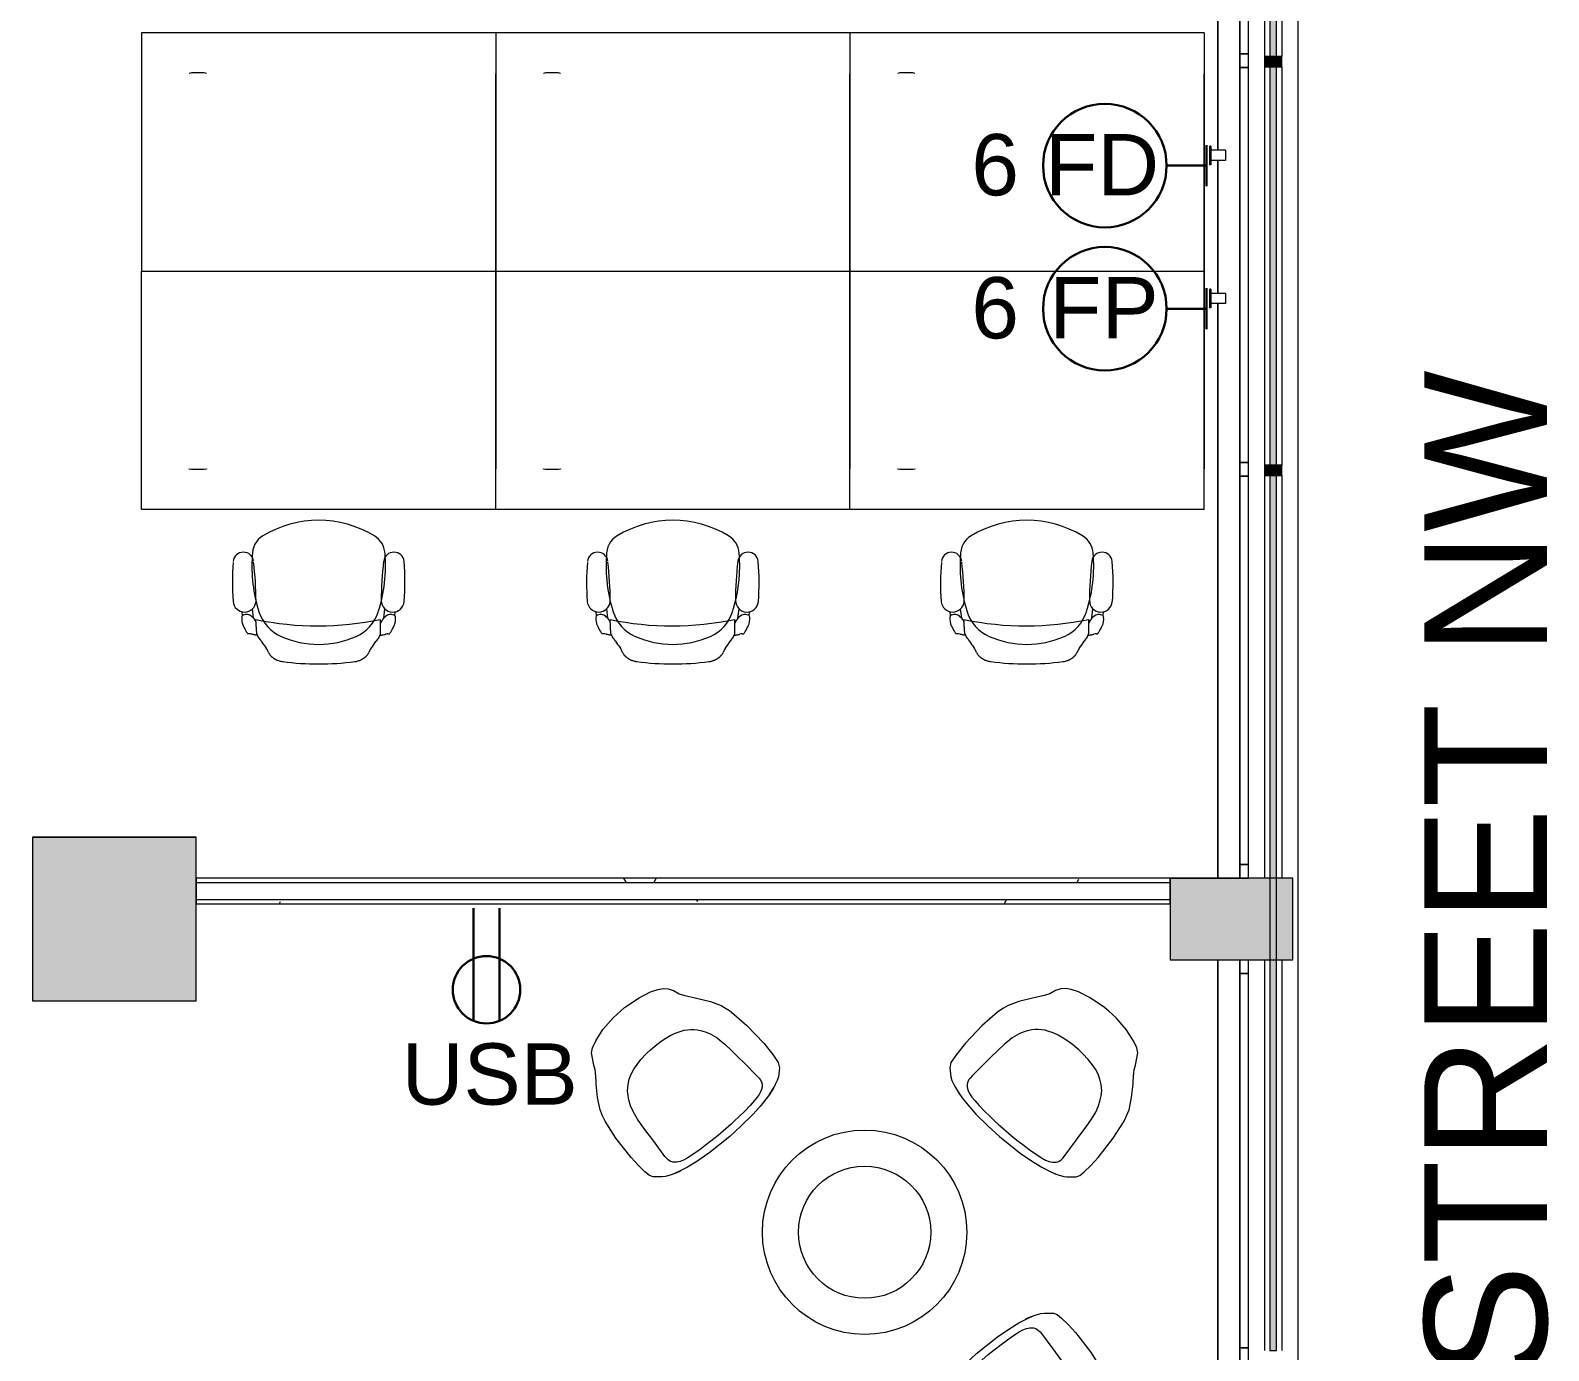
# Model space of a CAD drawing. Header units: inches. Extents: x -2349 to 1043, y -456 to 2193.
# Drawn here: x 819.6 to 1042.5, y 549.7 to 743.5 of the extents above; entities that cross this region are included whole.
import ezdxf

# ---------------------------------------------------------------- set-up
doc = ezdxf.new("R2010")
doc.units = ezdxf.units.IN
doc.header["$MEASUREMENT"] = 0
for name, color, linetype, lineweight in [('5033_00_7th-9th Floors_Updated_dwg', 8, 'Continuous', 9), ('A-ANNO-NOTE', 131, 'Continuous', 30), ('A-COLS', 52, 'Continuous', 13), ('A-GLAZ-CURT', 52, 'Continuous', 13), ('A-GLAZ-CWMG', 51, 'Continuous', 13), ('A-Glaz-Exst', 7, 'Continuous', 9), ('A-Shell', 7, 'Continuous', 9), ('A-WALL', 113, 'Continuous', 13), ('A-WALL-PATT', 111, 'Continuous', 13), ('COLUMN', 7, 'Continuous', 9), ('E-ELEC-FIXT', 91, 'Continuous', 9), ('G-ANNO-TEXT', 231, 'Continuous', 9), ('I-FURN', 30, 'Continuous', 9), ('I-WALL', 2, 'Continuous', 13)]:
    doc.layers.add(name, color=color, linetype=linetype, lineweight=lineweight)
doc.styles.add('Swis721 Lt BT', font='swissl.ttf', dxfattribs={"height": 9})
doc.styles.add('Swis721 Lt BT_1', font='swissl.ttf', dxfattribs={"height": 18})
pattern_1 = [(0, (0, 0), (30.72, 7.68), [1.267, -21.773, 1.267, -21.773, -122.88]), (0, (0, 0), (30.72, 7.68), [-46.08, 1.267, -44.813, 1.267, -21.773, -53.76]), (0, (0, 0), (30.72, 7.68), [-115.2, 1.267, -14.093, 1.267, -37.133]), (120, (11.52, 3.84), (-22.011075, 22.7643), [1.267, -21.773, 1.267, -21.773, -122.88]), (120, (11.52, 3.84), (-22.011075, 22.7643), [-46.08, 1.267, -44.813, 1.267, -21.773, -53.76]), (120, (11.52, 3.84), (-22.011075, 22.7643), [-115.2, 1.267, -14.093, 1.267, -37.133]), (240, (15.36, 19.2), (-8.708925, -30.4443), [1.267, -21.773, 1.267, -21.773, -122.88]), (240, (15.36, 19.2), (-8.708925, -30.4443), [-46.08, 1.267, -44.813, 1.267, -21.773, -53.76]), (240, (15.36, 19.2), (-8.708925, -30.4443), [-115.2, 1.267, -14.093, 1.267, -37.133])]

# ---------------------------------------------------------------- blocks, each defined once
blk = doc.blocks.new('5033_00_7th-9th Floors_Updated_dwg-8585573-7TH FLOOR POWER _ SIGNAL')
at = {"layer": 'A-Glaz-Exst'}
for p, q in [((997.2, 439.06), (997.2, 918.98)), ((997.2, 918.98), (997.2, 439.06)), ((997.2, 560.06), (998.45, 560.06)), ((998.45, 560.06), (997.2, 560.06)), ((997.2, 558.06), (998.45, 558.06)), ((998.45, 558.06), (997.2, 558.06)), ((997.2, 500.06), (998.45, 500.06)), ((998.45, 500.06), (997.2, 500.06)), ((997.2, 498.06), (998.45, 498.06)), ((998.45, 498.06), (997.2, 498.06)), ((997.2, 441.06), (998.45, 441.06)), ((998.45, 441.06), (997.2, 441.06)), ((997.2, 274.24), (997.2, 427.04)), ((997.2, 427.04), (997.2, 274.24)), ((997.2, 370.11), (998.45, 370.11)), ((998.45, 370.11), (997.2, 370.11))]:
    blk.add_line(p, q, dxfattribs=at)
at = {"layer": 'A-Glaz-Exst', "flags": 128}
blk.add_lwpolyline([(998.45, 425.06), (997.2, 425.06)], close=True, dxfattribs=at)
at = {"layer": 'A-Shell'}
for p, q in [((993.95, 545.91), (993.95, 673.73)), ((993.95, 673.73), (993.95, 545.91)), ((993.95, 524.91), (993.95, 544.41)), ((993.95, 544.41), (993.95, 524.91)), ((993.95, 439.04), (993.95, 523.41)), ((993.95, 523.41), (993.95, 439.04)), ((993.95, 279.21), (993.95, 427.04)), ((993.95, 427.04), (993.95, 279.21))]:
    blk.add_line(p, q, dxfattribs=at)
at = {"layer": 'COLUMN'}
for p, q in [((843.95, 445.06), (819.95, 445.06)), ((843.95, 445.06), (819.95, 445.06)), ((986.95, 439.06), (998.45, 439.06)), ((998.45, 439.06), (986.95, 439.06))]:
    blk.add_line(p, q, dxfattribs=at)
blk = doc.blocks.new('Columns 1 - Columns 1-7118049-7TH FLOOR POWER _ SIGNAL')
at = {"layer": 'A-COLS', "lineweight": 9}
h = blk.add_hatch(color=7, dxfattribs=at)
h.paths.add_polyline_path([(862, -405.11), (861.98, -372.97), (801.98, -351.58), (801.98, -383.71), (861.95, -405.09)], flags=0)
h.paths.add_polyline_path([(994.48, -377), (1004.95, -376.98), (1004.95, -365), (986.95, -365), (986.95, -377), (993.97, -377)], flags=0)
h.paths.add_polyline_path([(514, -281.76), (514, -249.63), (453.98, -228.24), (453.98, -260.37), (513.95, -281.74)], flags=0)
h.paths.add_polyline_path([(166, -158.41), (166, -126.28), (105.98, -104.89), (105.98, -137.02), (165.95, -158.39)], flags=0)
h.paths.add_polyline_path([(-182, -35.06), (-182, -2.93), (-242.02, 18.46), (-242.02, -13.67), (-182.05, -35.04)], flags=0)
h.paths.add_polyline_path([(-1982.09, 88.27), (-1922.03, 109.69), (-1922.03, 140.32), (-1982.09, 118.92), (-1982.06, 97), (-1976.88, 98.83), (-1974.21, 91.29), (-1982.09, 88.5), (-1982.09, 88.41)], flags=0)
h.paths.add_polyline_path([(-530, 88.28), (-530, 120.42), (-590.02, 141.81), (-590.02, 109.68), (-530.05, 88.3)], flags=0)
h.paths.add_polyline_path([(843.95, 109), (843.91, 133), (819.95, 133), (819.95, 109), (840.1, 109)], flags=0)
h.paths.add_polyline_path([(1000.37, 115), (1004.95, 115.02), (1004.95, 127), (986.95, 127), (986.95, 115), (998.45, 115)], flags=0)
h.paths.add_polyline_path([(-1634.06, 211.7), (-1574.03, 233.05), (-1574.03, 264.36), (-1634.06, 242.96), (-1634.06, 211.72)], flags=0)
h.paths.add_polyline_path([(-878.47, 211.8), (-878.47, 243.93), (-938.5, 265.32), (-938.5, 233.19), (-878.52, 211.82)], flags=0)
h.paths.add_polyline_path([(495.95, 232), (495.95, 256), (472.03, 256), (472.03, 232), (492.75, 232)], flags=0)
h.paths.add_polyline_path([(-1286.05, 334.98), (-1268.05, 341.39), (-1268.05, 345.6), (-1256.05, 349.87), (-1244.05, 345.6), (-1244.05, 341.38), (-1226.05, 335.02), (-1226.06, 367), (-1256.05, 377.69), (-1286.05, 367), (-1286.05, 334.99)], flags=0)
h.paths.add_polyline_path([(-2021.16, 351.64), (-2013.01, 374.21), (-2035.58, 382.36), (-2043.73, 359.79), (-2041.62, 359.02)], flags=0)
h.paths.add_polyline_path([(-207.74, 478), (-200.03, 478), (-200.03, 502), (-219.79, 502), (-224.03, 490.27), (-224.03, 478), (-208.32, 478)], flags=0)
h.paths.add_polyline_path([(-224.03, 501.32), (-223.78, 502), (-224.03, 502)], flags=0)
h.paths.add_polyline_path([(-549.3, 601), (-548.03, 601), (-548.03, 625), (-569.15, 625), (-572.03, 617.05), (-572.03, 601), (-556.09, 601)], flags=0)
h.paths.add_polyline_path([(496.2, 601), (496.2, 625), (472.2, 625), (472.2, 601), (492.75, 601)], flags=0)
h.paths.add_polyline_path([(831.97, 601.06), (843.95, 601.08), (843.91, 625.06), (819.95, 625.06), (819.95, 601.06), (831.95, 601.06)], flags=0)
h.paths.add_polyline_path([(999.15, 607.06), (1004.95, 607.08), (1004.95, 619.06), (986.95, 619.06), (986.95, 607.06), (998.45, 607.06)], flags=0)
h.paths.add_polyline_path([(-1887.92, 720.64), (-1879.77, 743.21), (-1902.34, 751.36), (-1910.49, 728.79), (-1899.81, 724.93)], flags=0)
h.paths.add_polyline_path([(-910.74, 724), (-896.03, 724), (-896.03, 748), (-920.67, 748), (-920.67, 724), (-911.68, 724)], flags=0)
h.paths.add_polyline_path([(-1616.03, 724), (-1592.03, 724), (-1592.03, 748), (-1616.03, 748), (-1616.03, 731.5)], flags=0)
h.paths.add_polyline_path([(-1843.5, 843.64), (-1835.35, 866.21), (-1857.93, 874.36), (-1866.08, 851.79), (-1845.61, 844.39)], flags=0)
h.paths.add_polyline_path([(492.75, 847), (496.2, 847), (496.2, 871), (472.2, 871), (472.2, 847), (479.89, 847)], flags=0)
h.paths.add_polyline_path([(-1574.05, 847), (-1574.06, 871), (-1616.19, 871), (-1616.19, 847), (-1576.33, 847)], flags=0)
h.paths.add_polyline_path([(-1268.03, 847.03), (-1243.86, 847.03), (-1243.86, 871), (-1268.03, 871), (-1268.03, 863.81)], flags=0)
h.paths.add_polyline_path([(843.95, 1093), (843.91, 1117), (819.95, 1117), (819.95, 1093), (840.1, 1093)], flags=0)
h.paths.add_polyline_path([(482.08, 1093), (495.95, 1093), (495.95, 1117), (471.83, 1117), (471.83, 1093), (481.27, 1093)], flags=0)
h.paths.add_polyline_path([(-1259.55, 1093.21), (-1244.3, 1093.21), (-1244.3, 1117.25), (-1268.29, 1117.25), (-1268.29, 1093.21), (-1268.07, 1093.21)], flags=0)
h.paths.add_polyline_path([(-1607.55, 1093.21), (-1592.35, 1093.21), (-1592.35, 1117.25), (-1616.3, 1117.25), (-1616.3, 1093.21), (-1616.07, 1093.21)], flags=0)
h.paths.add_polyline_path([(993.95, 1099), (1004.95, 1099.02), (1004.95, 1111), (986.95, 1111), (986.95, 1099), (993.94, 1099)], flags=0)
h.paths.add_polyline_path([(-1594.42, 1339.25), (-1592.3, 1339.25), (-1592.3, 1363.25), (-1616.3, 1363.25), (-1616.3, 1339.25), (-1600.55, 1339.25)], flags=0)
h.paths.add_polyline_path([(-1268.3, 1339.25), (-1244.3, 1339.25), (-1244.3, 1363.25), (-1268.3, 1363.25), (-1268.3, 1343.02)], flags=0)
h.paths.add_polyline_path([(471.95, 1462.86), (495.95, 1462.86), (495.95, 1486.86), (471.95, 1486.86)], flags=0)
h.paths.add_polyline_path([(801.95, 1567), (861.95, 1588.4), (861.95, 1619.14), (850.07, 1619.14), (850, 1619.04), (849.95, 1619.16), (849.95, 1622.86), (801.95, 1605.75), (801.95, 1567.02)], flags=0)
h.paths.add_polyline_path([(-1592.05, 1585.02), (-1592.05, 1609.02), (-1616.05, 1609.02), (-1616.05, 1585.02)], flags=0)
h.paths.add_polyline_path([(-1244.3, 1585.27), (-1244.3, 1609.27), (-1268.3, 1609.27), (-1268.3, 1585.27)], flags=0)
h.paths.add_polyline_path([(-1678.05, 1731.02), (-1654.55, 1731.02), (-1654.55, 1776.02), (-1678.05, 1776.02), (-1678.05, 1772.52), (-1658.05, 1772.52), (-1658.05, 1734.52), (-1678.05, 1734.52)], flags=0)
h.paths.add_polyline_path([(-921.05, 1827.02), (-895.05, 1827.02), (-895.05, 1853.02), (-921.05, 1853.02), (-921.05, 1827.76)], flags=0)
h.paths.add_polyline_path([(496.95, 1827.02), (496.95, 1853.02), (470.95, 1853.02), (470.95, 1827.02), (492.75, 1827.02)], flags=0)
h.paths.add_polyline_path([(148.95, 1827.02), (148.95, 1853.02), (122.95, 1853.02), (122.95, 1827.02), (145.4, 1827.02)], flags=0)
h.paths.add_polyline_path([(-559.8, 1827.02), (-547.04, 1827.02), (-547.04, 1853.02), (-573.04, 1853.02), (-573.04, 1827.02), (-560.05, 1827.02)], flags=0)
h.paths.add_polyline_path([(-214.73, 1827.04), (-199.03, 1827.04), (-199.03, 1853.03), (-225.05, 1853.03), (-225.05, 1827.04), (-214.81, 1827.04)], flags=0)
h.paths.add_polyline_path([(-1604.86, 1828.27), (-1592.3, 1828.27), (-1592.3, 1852.27), (-1600.05, 1852.27), (-1600.05, 2104.82), (-1574.05, 2104.82), (-1574.05, 2138.82), (-1608.05, 2138.82), (-1608.05, 1852.27), (-1616.3, 1852.27), (-1616.3, 1828.27), (-1605.11, 1828.27)], flags=0)
h.paths.add_polyline_path([(-1246.45, 1828.27), (-1244.3, 1828.27), (-1244.3, 1852.27), (-1268.3, 1852.27), (-1268.3, 1828.27), (-1252.55, 1828.27)], flags=0)
h.paths.add_polyline_path([(-1629.95, 1836.02), (-1620.8, 1836.02), (-1620.8, 1844.02), (-1678.05, 1844.02), (-1678.05, 1836.02)], flags=0)
h.paths.add_polyline_path([(861.95, 2100.07), (861.95, 2138.82), (801.95, 2138.82), (801.95, 2110.02), (831.95, 2110.02), (831.95, 2100.07), (853.95, 2100.07)], flags=0)
h.paths.add_polyline_path([(-878.05, 2104.79), (-878.05, 2138.82), (-938.13, 2138.82), (-938.13, 2104.79)], flags=0)
h.paths.add_polyline_path([(-1225.94, 2104.81), (-1225.94, 2138.82), (-1286.03, 2138.82), (-1286.03, 2104.81)], flags=0)
h.paths.add_polyline_path([(165.96, 2104.82), (165.96, 2138.82), (105.95, 2138.82), (105.95, 2104.82)], flags=0)
h.paths.add_polyline_path([(454.05, 2104.82), (513.95, 2104.82), (513.95, 2138.82), (454.05, 2138.82)], flags=0)
h.paths.add_polyline_path([(-590.05, 2104.82), (-530.05, 2104.82), (-530.05, 2138.82), (-590.05, 2138.82)], flags=0)
h.paths.add_polyline_path([(-181.82, 2104.82), (-181.82, 2138.82), (-242.05, 2138.82), (-242.05, 2104.82), (-189.08, 2104.82)], flags=0)
at = {"layer": 'A-COLS', "color": 8, "lineweight": 20}
for p, q in [((843.95, 625.06), (819.95, 625.06)), ((819.95, 625.06), (819.95, 601.06)), ((843.95, 601.06), (843.95, 625.06)), ((1004.95, 619.06), (986.95, 619.06)), ((986.95, 619.06), (986.95, 607.06)), ((1004.95, 607.06), (1004.95, 619.06)), ((986.95, 607.06), (1004.95, 607.06)), ((819.95, 601.06), (843.95, 601.06))]:
    blk.add_line(p, q, dxfattribs=at)
blk = doc.blocks.new('System Panel - Glazed-7824389-7TH FLOOR POWER _ SIGNAL')
at = {"layer": 'A-GLAZ-CURT', "lineweight": 9}
blk.add_hatch(color=7, dxfattribs=at).paths.add_polyline_path([(-29.25, -0.5), (29.25, -0.5), (29.25, 0.5), (-29.25, 0.5)], flags=0)
at = {"layer": 'A-GLAZ-CURT', "color": 8, "lineweight": 20}
for p, q in [((29.25, 0.5), (-29.25, 0.5)), ((-29.25, 0.5), (-29.25, -0.5)), ((29.25, -0.5), (29.25, 0.5)), ((-29.25, -0.5), (29.25, -0.5))]:
    blk.add_line(p, q, dxfattribs=at)
blk = doc.blocks.new('System Panel - Glazed-7824391-7TH FLOOR POWER _ SIGNAL')
at = {"layer": 'A-GLAZ-CURT', "lineweight": 9}
h = blk.add_hatch(color=7, dxfattribs=at)
h.paths.add_polyline_path([(-64.25, 0.23), (-64.25, -0.5), (-6.9, -0.5), (-6.9, 0.5), (-64.25, 0.5)], flags=0)
h.paths.add_polyline_path([(5.1, -0.01), (5.12, -0.5), (64.25, -0.5), (64.25, 0.5), (5.1, 0.5)], flags=0)
at = {"layer": 'A-GLAZ-CURT', "color": 8, "lineweight": 20}
for p, q in [((64.25, 0.5), (-64.25, 0.5)), ((-64.25, 0.5), (-64.25, -0.5)), ((64.25, -0.5), (64.25, 0.5)), ((-64.25, -0.5), (64.25, -0.5))]:
    blk.add_line(p, q, dxfattribs=at)
blk = doc.blocks.new('Rectangular Mullion - 1_5_ x 2_5_ rectangular SS-V27-7TH FLOOR POWER _ SIGNAL')
at = {"layer": 'A-GLAZ-CWMG', "lineweight": 9}
for p, q in [((1000.83, 678.21), (1000.83, 619.06)), ((1003.33, 678.21), (1003.33, 619.06)), ((1000.83, 607.06), (1000.83, 549.71)), ((1003.33, 607.06), (1003.33, 549.71))]:
    blk.add_line(p, q, dxfattribs=at)
blk = doc.blocks.new('Rectangular Mullion - 1_5_ x 2_5_ rectangular SS-7796962-7TH FLOOR POWER _ SIGNAL')
at = {"layer": 'A-GLAZ-CWMG', "lineweight": 9}
for p, q in [((1000.83, -245.79), (1000.83, -304.29)), ((1003.33, -245.79), (1003.33, -304.29))]:
    blk.add_line(p, q, dxfattribs=at)
blk = doc.blocks.new('Rectangular Mullion - 1_5_ x 2_5_ rectangular SS-7796925-7TH FLOOR POWER _ SIGNAL')
at = {"layer": 'A-GLAZ-CWMG', "lineweight": 9}
blk.add_hatch(color=7, dxfattribs=at).paths.add_polyline_path([(-0.75, 0.5), (-0.75, 1.25), (0.75, 1.25), (0.75, -1.25), (-0.75, -1.25), (-0.75, -0.5)], flags=0)
at = {"layer": 'A-GLAZ-CWMG', "color": 8, "lineweight": 20}
for p, q in [((-0.75, 1.25), (0.75, 1.25)), ((-0.75, -1.25), (-0.75, 1.25)), ((0.75, 1.25), (0.75, -1.25)), ((0.75, -1.25), (-0.75, -1.25))]:
    blk.add_line(p, q, dxfattribs=at)
blk = doc.blocks.new('Steelcase - Ology - Desk Electric - Rectangular - 29__ D - 52_ x 35_-7821944-7TH FLOOR POWER _ SIGNAL')
at = {"layer": 'I-FURN'}
for p, q in [((-29, -23.78), (-29, 11.22)), ((23, 11.22), (-29, 11.22)), ((23, -23.78), (23, 11.22)), ((-29, -23.78), (23, -23.78))]:
    blk.add_line(p, q, dxfattribs=at)
blk = doc.blocks.new('Steelcase - Ology - Desk Electric - Base - Rectangular - 29__ D - 34__ W - 76__ W-7821946-7TH FLOOR POWER _ SIGNAL')
at = {"layer": 'I-FURN'}
for p, q in [((-28.68, 11.22), (-28.68, -17.78)), ((13.8, -17.79), (13.8, -17.83)), ((13.8, -17.83), (14.11, -17.9)), ((16.31, -17.83), (16.31, -17.79)), ((14.11, -17.9), (16.01, -17.9)), ((16.01, -17.9), (16.31, -17.83))]:
    blk.add_line(p, q, dxfattribs=at)
blk = doc.blocks.new('Steelcase - Ology - Desk Electric - Rectangular - 29__ D - 52_ x 35_-7821971-7TH FLOOR POWER _ SIGNAL')
at = {"layer": 'I-FURN'}
for p, q in [((-29, 23.78), (-29, -11.22)), ((-29, 23.78), (23, 23.78)), ((23, 23.78), (23, -11.22)), ((23, -11.22), (-29, -11.22))]:
    blk.add_line(p, q, dxfattribs=at)
blk = doc.blocks.new('Steelcase - Ology - Desk Electric - Base - Rectangular - 29__ D - 34__ W - 76__ W-7821973-7TH FLOOR POWER _ SIGNAL')
at = {"layer": 'I-FURN'}
for p, q in [((13.8, 17.83), (14.11, 17.9)), ((14.11, 17.9), (16.01, 17.9)), ((16.01, 17.9), (16.31, 17.83)), ((16.31, 17.83), (16.31, 17.79)), ((-28.68, -11.22), (-28.68, 17.78)), ((13.8, 17.79), (13.8, 17.83))]:
    blk.add_line(p, q, dxfattribs=at)
blk = doc.blocks.new('Steelcase Coalesse - Montara650 - Table - Cafe Height - Round - Counter Height - 30__ Diameter 2-7423130-7TH FLOOR POWER _ SIGNAL')
at = {"layer": 'I-FURN'}
for radius in [15, 9.7]:
    blk.add_circle((0, 0), radius, dxfattribs=at)
blk = doc.blocks.new('Steelcase - Seating - Series 1 - Task Chair - Task Chair-7826191-7TH FLOOR POWER _ SIGNAL')
at = {"layer": 'I-FURN'}
for p, q in [((-11.19, 5.22), (-11.25, 5.79)), ((-9.88, 5.14), (-9.56, 4.85)), ((-9.56, 4.85), (-9.71, 6.23)), ((-9.09, 2.55), (-9.22, 4.65)), ((9.09, 2.55), (9.09, 4.68)), ((9.56, 4.85), (9.71, 6.22)), ((9.88, 5.14), (9.56, 4.85)), ((11.19, 5.22), (11.25, 5.79)), ((-10.17, 2.55), (-10.38, 2.55)), ((9.2, 4.34), (9.09, 4.19)), ((10.17, 2.55), (10.38, 2.55))]:
    blk.add_line(p, q, dxfattribs=at)
for centre, radius, start, end in [((0, 3.46), 15.77, 58.7484, 121.2516), ((-6.5, 14.17), 3.24, 121.2516, 182.5329), ((6.5, 14.16), 3.25, 4.2769, 58.7484), ((-11.04, 13.04), 1.5, 6.6891, 175.0013), ((11.73, 12.42), 21.53, 175.7231, 197.8999), ((-12.1, 12.55), 21.92, 342.1001, 4.8659), ((11.04, 13.04), 1.5, 4.9987, 173.3109), ((22.73, 9.96), 35.4, 175.0013, 184.2771), ((-61.01, 7.05), 51.82, 0.295, 6.6891), ((61.01, 7.18), 51.82, 173.3109, 179.7112), ((-22.73, 10.08), 35.4, 355.485, 4.9987), ((-10.88, 7.44), 1.69, 184.2771, 355.7229), ((10.88, 7.43), 1.68, 179.7112, 355.485), ((-2.85, 9.17), 7.99, 212.7486, 217.2514), ((-0.12, 48.46), 44.74, 258.2624, 281.8839), ((-3.05, 7.65), 6, 197.8999, 245.746), ((3.05, 7.65), 6, 294.254, 342.1001), ((2.85, 9.17), 7.99, 322.7486, 327.2514), ((0, 14.41), 13.41, 245.746, 294.254)]:
    blk.add_arc(centre, radius, start, end, dxfattribs=at)
for centre, major_axis, ratio, start_param, end_param in [((-9.53, 4.74), (-0.03, 2.1), 0.841362, 1.437975, 2.055322), ((-10.94, 4.92), (0.004, 0.422), 0.857374, 0.293852, 1.396344), ((-11.02, 3.62), (0.99, 1.63), 0.718676, 6.150324, 6.997733), ((11.02, 3.62), (-0.99, 1.63), 0.718676, 5.568638, 6.416046), ((10.94, 4.92), (-0.004, 0.422), 0.857374, 4.886841, 5.989333), ((9.53, 4.74), (0.03, 2.1), 0.841362, 4.227863, 4.84521), ((-8.59, 6.34), (-1.72, 5.94), 0.52706, 1.867354, 2.032914), ((-9.88, 3.86), (-0.31, 1.61), 0.651034, 2.090555, 2.375013), ((2.41, -4.34), (-12.7, 6.86), 0.060387, 6.047601, 6.170681), ((14.26, -36.92), (-23.61, 40.36), 0.024762, 0.196185, 0.257818), ((-14.1, -37.05), (23.45, 40.49), 0.023763, 6.024156, 6.086879), ((-2.41, -4.34), (12.7, 6.86), 0.060387, 0.112505, 0.235585), ((9.88, 3.86), (0.31, 1.61), 0.651034, 3.908172, 4.192631), ((8.59, 6.34), (1.72, 5.94), 0.52706, 4.250271, 4.415832), ((-4.52, -16.42), (-4.45, 18.42), 0.085659, 6.08302, 6.197318), ((-4.27, -16.52), (-4.71, 18.52), 0.083254, 6.023824, 6.082104), ((86.51, 0.26), (-95.89, 4.54), 0.22439, 0.152414, 0.195437), ((-7.15, -5.5), (-0.87, 6.2), 0.154562, 5.723362, 6.025046), ((7.16, -5.51), (0.87, 6.2), 0.154825, 0.257987, 0.559064), ((-86.51, 0.11), (95.89, 4.68), 0.223967, 6.087389, 6.130455), ((4.31, -16.54), (4.67, 18.53), 0.08384, 0.18012, 0.258824), ((4.62, -16.47), (4.35, 18.45), 0.086501, 0.088023, 0.178733), ((0.01, 31.09), (-37.17, 0.02), 0.886583, 1.428196, 1.714006)]:
    blk.add_ellipse(centre, major_axis=major_axis, ratio=ratio, start_param=start_param, end_param=end_param, dxfattribs=at)
for points, knots in [([(-9, 2.35), (-9.06, 2.35), (-9.17, 2.37), (-9.39, 2.4), (-9.6, 2.44), (-9.74, 2.47), (-9.81, 2.49), (-9.84, 2.5), (-9.85, 2.5)], [0, 0, 0, 0, 0.142857, 0.285714, 0.571429, 0.785714, 0.892857, 1, 1, 1, 1]), ([(9, 2.35), (9.06, 2.35), (9.17, 2.37), (9.39, 2.4), (9.6, 2.44), (9.74, 2.47), (9.81, 2.49), (9.84, 2.5), (9.85, 2.5)], [0, 0, 0, 0, 0.142857, 0.285714, 0.571429, 0.785714, 0.892857, 1, 1, 1, 1]), ([(-7.38, -0.17), (-7.35, -0.26), (-7.27, -0.4), (-7.14, -0.56), (-7.05, -0.66), (-6.98, -0.73), (-6.91, -0.8), (-6.83, -0.86), (-6.74, -0.93), (-6.65, -1), (-6.56, -1.06), (-6.46, -1.12), (-6.36, -1.18), (-6.25, -1.24), (-6.14, -1.29), (-5.99, -1.35), (-5.72, -1.45), (-5.46, -1.5), (-5.29, -1.53)], [-1, -1, -1, -1, -0.833333, -0.75, -0.708333, -0.666667, -0.625, -0.583333, -0.541667, -0.5, -0.458333, -0.416667, -0.375, -0.333333, -0.291667, -0.25, -0.166667, 0, 0, 0, 0]), ([(5.29, -1.53), (5.46, -1.51), (5.72, -1.45), (5.99, -1.36), (6.14, -1.29), (6.25, -1.24), (6.36, -1.19), (6.46, -1.13), (6.56, -1.07), (6.65, -1), (6.74, -0.94), (6.83, -0.87), (6.91, -0.8), (6.98, -0.73), (7.05, -0.66), (7.14, -0.57), (7.27, -0.4), (7.35, -0.26), (7.38, -0.18)], [-1, -1, -1, -1, -0.833333, -0.75, -0.708333, -0.666667, -0.625, -0.583333, -0.541667, -0.5, -0.458333, -0.416667, -0.375, -0.333333, -0.291667, -0.25, -0.166667, 0, 0, 0, 0])]:
    blk.add_open_spline(points, degree=3, knots=knots, dxfattribs=at)
blk = doc.blocks.new('HermanMiller_Collection_SaibaSideChair - Conference Chair-8045571-7TH FLOOR POWER _ SIGNAL')
at = {"layer": 'I-FURN'}
for p, q in [((-6.72, 10.92), (-5.26, 11.72)), ((-5.26, 11.72), (-4.53, 11.95)), ((-5.26, 11.72), (-4.53, 11.95)), ((-5.26, 11.72), (-4.53, 11.95)), ((-4.53, 11.95), (-3.9, 12.15)), ((-4.53, 11.95), (-3.9, 12.15)), ((-4.53, 11.95), (-3.9, 12.15)), ((-3.9, 12.15), (-3.52, 12.26)), ((-3.9, 12.15), (-3.52, 12.26)), ((-3.9, 12.15), (-3.52, 12.26)), ((-3.52, 12.26), (-0.58, 12.69)), ((-3.52, 12.26), (-0.58, 12.69)), ((-3.52, 12.26), (-0.58, 12.69)), ((-0.58, 12.69), (3.02, 12.86)), ((3.02, 12.86), (5.15, 12.78)), ((5.15, 12.78), (6.54, 12.62)), ((6.54, 12.62), (7.24, 12.25)), ((7.24, 12.25), (8.17, 11.26)), ((8.17, 11.26), (8.47, 10.77)), ((-9.84, 8.66), (-8.78, 9.45)), ((-8.78, 9.45), (-8.44, 9.7)), ((-8.44, 9.7), (-6.72, 10.92)), ((3.47, 8.78), (5.92, 8.96)), ((5.92, 8.96), (6.45, 9)), ((6.45, 9), (6.73, 8.98)), ((6.73, 8.98), (7.09, 8.9)), ((8.47, 10.77), (8.73, 10.17)), ((8.73, 10.17), (8.9, 9.74)), ((8.9, 9.74), (9.25, 8.58)), ((-13.1, 6.23), (-12.69, 6.93)), ((-12.69, 6.93), (-12.18, 7.44)), ((-12.18, 7.44), (-11.47, 7.87)), ((-11.47, 7.87), (-10.56, 8.18)), ((-10.56, 8.18), (-9.84, 8.66)), ((-5.2, 6.4), (-4.81, 6.76)), ((-4.81, 6.76), (-4.3, 7.17)), ((-4.3, 7.17), (-3.73, 7.51)), ((-3.73, 7.51), (-3.19, 7.79)), ((-3.19, 7.79), (-2.82, 7.92)), ((-2.82, 7.92), (-2.05, 8.17)), ((-2.05, 8.17), (-1.23, 8.33)), ((-1.23, 8.33), (-0.63, 8.42)), ((-0.63, 8.42), (0.72, 8.58)), ((0.72, 8.58), (2.05, 8.68)), ((2.05, 8.68), (3.47, 8.78)), ((7.09, 8.9), (7.43, 8.73)), ((7.43, 8.73), (7.76, 8.46)), ((7.76, 8.46), (7.96, 8.15)), ((7.96, 8.15), (8.14, 7.83)), ((8.14, 7.83), (8.3, 7.41)), ((8.3, 7.41), (8.4, 6.96)), ((8.4, 6.96), (8.51, 6.33)), ((9.25, 8.58), (9.46, 7.72)), ((9.36, 8.15), (9.46, 7.72)), ((9.36, 8.15), (9.46, 7.72)), ((9.46, 7.72), (9.66, 6.6)), ((9.46, 7.72), (9.66, 6.6)), ((9.46, 7.72), (9.66, 6.6)), ((-13.99, 3.35), (-13.52, 5.18)), ((-13.52, 5.18), (-13.1, 6.23)), ((-6.53, 4.11), (-6.24, 4.84)), ((-6.24, 4.84), (-6.06, 5.24)), ((-6.06, 5.24), (-5.8, 5.65)), ((-5.8, 5.65), (-5.51, 6.04)), ((-5.51, 6.04), (-5.2, 6.4)), ((8.51, 6.33), (8.62, 5.37)), ((8.62, 5.37), (8.73, 4.23)), ((9.66, 6.6), (9.69, 6.39)), ((9.66, 6.6), (9.92, 4.88)), ((9.66, 6.6), (9.92, 4.88)), ((9.92, 4.88), (10.04, 2.44)), ((-14.29, 0.8), (-13.99, 3.35)), ((-14.29, 0.8), (-13.99, 3.35)), ((-7.02, 1.63), (-6.91, 2.45)), ((-6.91, 2.45), (-6.76, 3.28)), ((-6.76, 3.28), (-6.53, 4.11)), ((8.73, 4.23), (8.8, 3.11)), ((8.8, 3.11), (8.85, 2.1)), ((10.04, 2.44), (10.16, 0.13)), ((-14.28, 0), (-14.29, 0.8)), ((-14.28, 0), (-14.29, 0.8)), ((-14.25, -1.45), (-14.28, 0)), ((-14.25, -1.45), (-14.28, 0)), ((-7.08, -0.01), (-7.07, 0.82)), ((-7.07, 0.82), (-7.02, 1.63)), ((8.85, 2.1), (8.87, 1.46)), ((8.87, 1.46), (8.89, -1.06)), ((10.16, 0.13), (10, -3.79)), ((-13.93, -3.7), (-14.25, -1.45)), ((-7.08, -0.39), (-7.08, -0.01)), ((-7.05, -1.24), (-7.08, -0.39)), ((-6.93, -2.38), (-7.05, -1.24)), ((8.85, -2.16), (8.78, -3.48)), ((8.89, -1.06), (8.85, -2.16)), ((-13.37, -5.6), (-13.93, -3.7)), ((-6.77, -3.27), (-6.93, -2.38)), ((-6.54, -4.1), (-6.77, -3.27)), ((-6.24, -4.89), (-6.54, -4.1)), ((8.72, -4.4), (8.61, -5.51)), ((8.78, -3.48), (8.72, -4.4)), ((10, -3.79), (9.76, -5.96)), ((-12.87, -6.64), (-13.37, -5.6)), ((-12.44, -7.24), (-12.87, -6.64)), ((-5.85, -5.56), (-6.24, -4.89)), ((-5.39, -6.19), (-5.85, -5.56)), ((-4.76, -6.85), (-5.39, -6.19)), ((8.45, -6.68), (8.35, -7.27)), ((8.61, -5.51), (8.45, -6.68)), ((9.76, -5.96), (9.49, -7.51)), ((9.76, -5.96), (9.49, -7.51)), ((9.76, -5.96), (9.49, -7.51)), ((-10.82, -8.16), (-12.44, -7.24)), ((-10.18, -8.45), (-10.82, -8.16)), ((-9.85, -8.67), (-10.18, -8.45)), ((-8.78, -9.46), (-9.85, -8.67)), ((-4.14, -7.29), (-4.76, -6.85)), ((-3.59, -7.59), (-4.14, -7.29)), ((-2.79, -7.94), (-3.59, -7.59)), ((-1.82, -8.24), (-2.79, -7.94)), ((-0.61, -8.46), (-1.82, -8.24)), ((0.72, -8.59), (-0.61, -8.46)), ((2.04, -8.68), (0.72, -8.59)), ((3.38, -8.79), (2.04, -8.68)), ((6.15, -8.99), (3.38, -8.79)), ((7.22, -8.86), (6.83, -8.96)), ((7.53, -8.65), (7.22, -8.86)), ((7.92, -8.25), (7.53, -8.65)), ((8.16, -7.81), (7.92, -8.25)), ((8.35, -7.27), (8.16, -7.81)), ((9.24, -8.56), (8.9, -9.75)), ((9.49, -7.51), (9.22, -8.68)), ((9.49, -7.51), (9.22, -8.68)), ((9.49, -7.51), (9.24, -8.56)), ((-8.47, -9.72), (-8.78, -9.46)), ((-6.85, -10.84), (-8.47, -9.72)), ((-5.27, -11.72), (-6.85, -10.84)), ((6.48, -9.01), (6.15, -8.99)), ((6.83, -8.96), (6.48, -9.01)), ((8.42, -10.85), (8.17, -11.26)), ((8.79, -10.06), (8.42, -10.85)), ((8.9, -9.75), (8.79, -10.06)), ((-4.36, -12.02), (-5.27, -11.72)), ((-4.36, -12.02), (-5.27, -11.72)), ((-4.36, -12.02), (-5.27, -11.72)), ((-3.51, -12.26), (-4.36, -12.02)), ((-3.51, -12.26), (-4.36, -12.02)), ((-3.51, -12.26), (-4.36, -12.02)), ((-0.58, -12.69), (-3.51, -12.26)), ((-0.58, -12.69), (-3.51, -12.26)), ((-0.58, -12.69), (-3.51, -12.26)), ((3.01, -12.86), (-0.58, -12.69)), ((4.61, -12.82), (3.01, -12.86)), ((5.95, -12.71), (4.61, -12.82)), ((6.75, -12.54), (5.95, -12.71)), ((7.25, -12.26), (6.75, -12.54)), ((8.17, -11.26), (7.25, -12.26))]:
    blk.add_line(p, q, dxfattribs=at)
for centre, radius, start, end in [((-0.69, 6.21), 10.22, 13.3669, 20.2092), ((1.18, -6.82), 8.25, 339.2587, 347.8187)]:
    blk.add_arc(centre, radius, start, end, dxfattribs=at)
blk = doc.blocks.new('HermanMiller_Collection_SaibaSideChair - Conference Chair-8045615-7TH FLOOR POWER _ SIGNAL')
at = {"layer": 'I-FURN'}
for p, q in [((-5.27, 11.72), (-6.85, 10.84)), ((-4.36, 12.02), (-5.27, 11.72)), ((-4.36, 12.02), (-5.27, 11.72)), ((-4.36, 12.02), (-5.27, 11.72)), ((-3.51, 12.26), (-4.36, 12.02)), ((-3.51, 12.26), (-4.36, 12.02)), ((-3.51, 12.26), (-4.36, 12.02)), ((-0.58, 12.69), (-3.51, 12.26)), ((-0.58, 12.69), (-3.51, 12.26)), ((-0.58, 12.69), (-3.51, 12.26)), ((3.01, 12.86), (-0.58, 12.69)), ((4.61, 12.82), (3.01, 12.86)), ((5.95, 12.71), (4.61, 12.82)), ((6.75, 12.54), (5.95, 12.71)), ((7.25, 12.26), (6.75, 12.54)), ((8.17, 11.26), (7.25, 12.26)), ((8.42, 10.85), (8.17, 11.26)), ((-8.78, 9.46), (-9.85, 8.67)), ((-8.47, 9.72), (-8.78, 9.46)), ((-6.85, 10.84), (-8.47, 9.72)), ((6.15, 8.99), (3.38, 8.79)), ((6.48, 9.01), (6.15, 8.99)), ((6.83, 8.96), (6.48, 9.01)), ((7.22, 8.86), (6.83, 8.96)), ((8.79, 10.06), (8.42, 10.85)), ((8.9, 9.75), (8.79, 10.06)), ((9.24, 8.56), (8.9, 9.75)), ((-12.44, 7.24), (-12.87, 6.64)), ((-10.82, 8.16), (-12.44, 7.24)), ((-10.18, 8.45), (-10.82, 8.16)), ((-9.85, 8.67), (-10.18, 8.45)), ((-4.76, 6.85), (-5.39, 6.19)), ((-4.14, 7.29), (-4.76, 6.85)), ((-3.59, 7.59), (-4.14, 7.29)), ((-2.79, 7.94), (-3.59, 7.59)), ((-1.82, 8.24), (-2.79, 7.94)), ((-0.61, 8.46), (-1.82, 8.24)), ((0.72, 8.59), (-0.61, 8.46)), ((2.04, 8.68), (0.72, 8.59)), ((3.38, 8.79), (2.04, 8.68)), ((7.53, 8.65), (7.22, 8.86)), ((7.92, 8.25), (7.53, 8.65)), ((8.16, 7.81), (7.92, 8.25)), ((8.35, 7.27), (8.16, 7.81)), ((8.45, 6.68), (8.35, 7.27)), ((9.49, 7.51), (9.22, 8.68)), ((9.49, 7.51), (9.22, 8.68)), ((9.49, 7.51), (9.24, 8.56)), ((9.76, 5.96), (9.49, 7.51)), ((9.76, 5.96), (9.49, 7.51)), ((9.76, 5.96), (9.49, 7.51)), ((-13.37, 5.6), (-13.93, 3.7)), ((-12.87, 6.64), (-13.37, 5.6)), ((-6.24, 4.89), (-6.54, 4.1)), ((-5.85, 5.56), (-6.24, 4.89)), ((-5.39, 6.19), (-5.85, 5.56)), ((8.61, 5.51), (8.45, 6.68)), ((8.72, 4.4), (8.61, 5.51)), ((10, 3.79), (9.76, 5.96)), ((-13.93, 3.7), (-14.25, 1.45)), ((-6.93, 2.38), (-7.05, 1.24)), ((-6.77, 3.27), (-6.93, 2.38)), ((-6.54, 4.1), (-6.77, 3.27)), ((8.78, 3.48), (8.72, 4.4)), ((8.85, 2.16), (8.78, 3.48)), ((10.16, -0.13), (10, 3.79)), ((-14.25, 1.45), (-14.28, 0)), ((-14.25, 1.45), (-14.28, 0)), ((-7.05, 1.24), (-7.08, 0.39)), ((-7.08, 0.39), (-7.08, 0.01)), ((-7.08, 0.01), (-7.07, -0.82)), ((8.89, 1.06), (8.85, 2.16)), ((8.87, -1.46), (8.89, 1.06)), ((-14.28, 0), (-14.29, -0.8)), ((-14.28, 0), (-14.29, -0.8)), ((-14.29, -0.8), (-13.99, -3.35)), ((-14.29, -0.8), (-13.99, -3.35)), ((-7.07, -0.82), (-7.02, -1.63)), ((-7.02, -1.63), (-6.91, -2.45)), ((8.8, -3.11), (8.85, -2.1)), ((8.85, -2.1), (8.87, -1.46)), ((10.04, -2.44), (10.16, -0.13)), ((-13.99, -3.35), (-13.52, -5.18)), ((-6.91, -2.45), (-6.76, -3.28)), ((-6.76, -3.28), (-6.53, -4.11)), ((-6.53, -4.11), (-6.24, -4.84)), ((8.62, -5.37), (8.73, -4.23)), ((8.73, -4.23), (8.8, -3.11)), ((9.92, -4.88), (10.04, -2.44)), ((-13.52, -5.18), (-13.1, -6.23)), ((-13.1, -6.23), (-12.69, -6.93)), ((-6.24, -4.84), (-6.06, -5.24)), ((-6.06, -5.24), (-5.8, -5.65)), ((-5.8, -5.65), (-5.51, -6.04)), ((-5.51, -6.04), (-5.2, -6.4)), ((-5.2, -6.4), (-4.81, -6.76)), ((8.4, -6.96), (8.51, -6.33)), ((8.51, -6.33), (8.62, -5.37)), ((9.46, -7.72), (9.66, -6.6)), ((9.46, -7.72), (9.66, -6.6)), ((9.46, -7.72), (9.66, -6.6)), ((9.66, -6.6), (9.92, -4.88)), ((9.66, -6.6), (9.92, -4.88)), ((9.66, -6.6), (9.69, -6.39)), ((-12.69, -6.93), (-12.18, -7.44)), ((-12.18, -7.44), (-11.47, -7.87)), ((-11.47, -7.87), (-10.56, -8.18)), ((-10.56, -8.18), (-9.84, -8.66)), ((-9.84, -8.66), (-8.78, -9.45)), ((-4.81, -6.76), (-4.3, -7.17)), ((-4.3, -7.17), (-3.73, -7.51)), ((-3.73, -7.51), (-3.19, -7.79)), ((-3.19, -7.79), (-2.82, -7.92)), ((-2.82, -7.92), (-2.05, -8.17)), ((-2.05, -8.17), (-1.23, -8.33)), ((-1.23, -8.33), (-0.63, -8.42)), ((-0.63, -8.42), (0.72, -8.58)), ((0.72, -8.58), (2.05, -8.68)), ((2.05, -8.68), (3.47, -8.78)), ((3.47, -8.78), (5.92, -8.96)), ((6.73, -8.98), (7.09, -8.9)), ((7.09, -8.9), (7.43, -8.73)), ((7.43, -8.73), (7.76, -8.46)), ((7.76, -8.46), (7.96, -8.15)), ((7.96, -8.15), (8.14, -7.83)), ((8.14, -7.83), (8.3, -7.41)), ((8.3, -7.41), (8.4, -6.96)), ((8.9, -9.74), (9.25, -8.58)), ((9.25, -8.58), (9.46, -7.72)), ((9.36, -8.15), (9.46, -7.72)), ((9.36, -8.15), (9.46, -7.72)), ((-8.78, -9.45), (-8.44, -9.7)), ((-8.44, -9.7), (-6.72, -10.92)), ((-6.72, -10.92), (-5.26, -11.72)), ((5.92, -8.96), (6.45, -9)), ((6.45, -9), (6.73, -8.98)), ((8.17, -11.26), (8.47, -10.77)), ((8.47, -10.77), (8.73, -10.17)), ((8.73, -10.17), (8.9, -9.74)), ((-5.26, -11.72), (-4.53, -11.95)), ((-5.26, -11.72), (-4.53, -11.95)), ((-5.26, -11.72), (-4.53, -11.95)), ((-4.53, -11.95), (-3.9, -12.15)), ((-4.53, -11.95), (-3.9, -12.15)), ((-4.53, -11.95), (-3.9, -12.15)), ((-3.9, -12.15), (-3.52, -12.26)), ((-3.9, -12.15), (-3.52, -12.26)), ((-3.9, -12.15), (-3.52, -12.26)), ((-3.52, -12.26), (-0.58, -12.69)), ((-3.52, -12.26), (-0.58, -12.69)), ((-3.52, -12.26), (-0.58, -12.69)), ((-0.58, -12.69), (3.02, -12.86)), ((3.02, -12.86), (5.15, -12.78)), ((5.15, -12.78), (6.54, -12.62)), ((6.54, -12.62), (7.24, -12.25)), ((7.24, -12.25), (8.17, -11.26))]:
    blk.add_line(p, q, dxfattribs=at)
for centre, radius, start, end in [((1.18, 6.82), 8.25, 12.1813, 20.7413), ((-0.69, -6.21), 10.22, 339.7908, 346.6331)]:
    blk.add_arc(centre, radius, start, end, dxfattribs=at)
blk = doc.blocks.new('PS - Power Device _Wall Base_ - Basefeed Data-V73-7TH FLOOR POWER _ SIGNAL')
at = {"layer": 'E-ELEC-FIXT'}
for p, q in [((992.77, 1022.62), (992.77, 1025.37)), ((992.95, 1025.37), (992.77, 1025.37)), ((992.95, 1025.37), (992.95, 1022.62)), ((995.08, 1024.75), (992.95, 1024.75)), ((995.08, 1023.25), (992.95, 1023.25)), ((995.08, 1024.75), (995.08, 1023.25)), ((992.95, 1022.62), (992.77, 1022.62))]:
    blk.add_line(p, q, dxfattribs=at)
blk = doc.blocks.new('PS - Power Device _Wall Base_ - Basefeed Power-V74-7TH FLOOR POWER _ SIGNAL')
at = {"layer": 'E-ELEC-FIXT'}
for p, q in [((992.77, 702.81), (992.77, 705.56)), ((992.95, 705.56), (992.77, 705.56)), ((992.95, 705.56), (992.95, 702.81)), ((995.08, 704.93), (992.95, 704.93)), ((995.08, 704.93), (995.08, 703.43)), ((992.95, 702.81), (992.77, 702.81)), ((995.08, 703.43), (992.95, 703.43))]:
    blk.add_line(p, q, dxfattribs=at)

msp = doc.modelspace()

# ---------------------------------------------------------------- hatches: boundary and pattern name
at = {"layer": 'A-WALL-PATT', "lineweight": 9}
h = msp.add_hatch(dxfattribs=at)
h.set_pattern_fill('FP_1', color=256, style=0, pattern_type=2)
h.set_pattern_definition(pattern_1)
h.paths.add_polyline_path([(843.95, 618.43), (986.95, 618.43), (986.95, 619.06), (843.95, 619.06)], flags=0)
h = msp.add_hatch(dxfattribs=at)
h.set_pattern_fill('FP_1', color=256, style=0, pattern_type=2)
h.set_pattern_definition(pattern_1)
h.paths.add_polyline_path([(843.95, 615.31), (986.95, 615.31), (986.95, 615.93), (843.95, 615.93)], flags=0)

# ---------------------------------------------------------------- linework, layer by layer
at = {"layer": 'A-ANNO-NOTE'}
for p, q in [((992.3, 720.68), (992.3, 726.68)), ((992.3, 723.68), (986.44, 723.68)), ((992.3, 699.68), (992.3, 705.68)), ((992.3, 702.68), (986.44, 702.68)), ((884.67, 614.65), (884.67, 598.13)), ((888.5, 614.65), (888.5, 598.13)), ((888.5, 614.65), (888.5, 598.13))]:
    msp.add_line(p, q, dxfattribs=at)
for centre, radius in [((977.37, 723.68), 9.07), ((977.37, 702.68), 9.07), ((886.59, 602.69), 4.95)]:
    msp.add_circle(centre, radius, dxfattribs=at)
at = {"layer": 'A-WALL'}
for p, q in [((843.95, 618.43), (986.95, 618.43)), ((843.95, 615.93), (986.95, 615.93))]:
    msp.add_line(p, q, dxfattribs=at)
at = {"layer": 'I-WALL', "lineweight": 9}
for p, q in [((1005.7, 1677.05), (1005.7, -450.91)), ((998.45, 619.06), (998.45, 1099)), ((998.45, 452.29), (998.45, 607.06))]:
    msp.add_line(p, q, dxfattribs=at)
at = {"layer": 'I-WALL'}
for p, q in [((986.95, 619.06), (843.95, 619.06)), ((843.95, 619.06), (843.95, 615.31)), ((986.95, 615.31), (986.95, 619.06)), ((843.95, 615.31), (986.95, 615.31))]:
    msp.add_line(p, q, dxfattribs=at)

# ---------------------------------------------------------------- block references
at = {"layer": '5033_00_7th-9th Floors_Updated_dwg', "color": 7}
msp.add_blockref('5033_00_7th-9th Floors_Updated_dwg-8585573-7TH FLOOR POWER _ SIGNAL', (0, 180.02), dxfattribs=at)
at = {"layer": 'A-COLS', "lineweight": 9}
msp.add_blockref('Columns 1 - Columns 1-7118049-7TH FLOOR POWER _ SIGNAL', (0, 0), dxfattribs=at)
at = {"layer": 'A-GLAZ-CURT', "lineweight": 9, "rotation": 89.99999999999991}
for name, p in [('System Panel - Glazed-7824389-7TH FLOOR POWER _ SIGNAL', (1002.08, 768.96)), ('System Panel - Glazed-7824389-7TH FLOOR POWER _ SIGNAL', (1002.08, 708.96)), ('System Panel - Glazed-7824391-7TH FLOOR POWER _ SIGNAL', (1002.08, 613.96))]:
    msp.add_blockref(name, p, dxfattribs=at)
at = {"layer": 'A-GLAZ-CWMG', "lineweight": 9}
for name, p in [('Rectangular Mullion - 1_5_ x 2_5_ rectangular SS-7796962-7TH FLOOR POWER _ SIGNAL', (0, 1044)), ('Rectangular Mullion - 1_5_ x 2_5_ rectangular SS-7796962-7TH FLOOR POWER _ SIGNAL', (0, 984)), ('Rectangular Mullion - 1_5_ x 2_5_ rectangular SS-V27-7TH FLOOR POWER _ SIGNAL', (0, 0))]:
    msp.add_blockref(name, p, dxfattribs=at)
at = {"layer": 'A-GLAZ-CWMG', "lineweight": 9, "extrusion": (0, 0, -1), "rotation": 90.0000000000001}
for p in [(-1002.08, 738.96), (-1002.08, 678.96)]:
    msp.add_blockref('Rectangular Mullion - 1_5_ x 2_5_ rectangular SS-7796925-7TH FLOOR POWER _ SIGNAL', p, dxfattribs=at)
at = {"layer": 'E-ELEC-FIXT'}
for name, p in [('PS - Power Device _Wall Base_ - Basefeed Data-V73-7TH FLOOR POWER _ SIGNAL', (0, -298.82)), ('PS - Power Device _Wall Base_ - Basefeed Power-V74-7TH FLOOR POWER _ SIGNAL', (0, 0))]:
    msp.add_blockref(name, p, dxfattribs=at)
at = {"layer": 'I-FURN'}
for name, p, rotation in [('Steelcase - Ology - Desk Electric - Rectangular - 29__ D - 52_ x 35_-7821944-7TH FLOOR POWER _ SIGNAL', (858.95, 719.4), 180), ('Steelcase - Ology - Desk Electric - Rectangular - 29__ D - 52_ x 35_-7821944-7TH FLOOR POWER _ SIGNAL', (910.95, 719.4), 180), ('Steelcase - Ology - Desk Electric - Rectangular - 29__ D - 52_ x 35_-7821944-7TH FLOOR POWER _ SIGNAL', (962.95, 719.4), 180), ('Steelcase - Ology - Desk Electric - Base - Rectangular - 29__ D - 34__ W - 76__ W-7821946-7TH FLOOR POWER _ SIGNAL', (859.27, 719.4), 180), ('Steelcase - Ology - Desk Electric - Base - Rectangular - 29__ D - 34__ W - 76__ W-7821946-7TH FLOOR POWER _ SIGNAL', (911.27, 719.4), 180), ('Steelcase - Ology - Desk Electric - Base - Rectangular - 29__ D - 34__ W - 76__ W-7821946-7TH FLOOR POWER _ SIGNAL', (963.27, 719.4), 180), ('Steelcase - Ology - Desk Electric - Rectangular - 29__ D - 52_ x 35_-7821971-7TH FLOOR POWER _ SIGNAL', (858.95, 696.96), 180), ('Steelcase - Ology - Desk Electric - Base - Rectangular - 29__ D - 34__ W - 76__ W-7821973-7TH FLOOR POWER _ SIGNAL', (859.27, 696.96), 180), ('Steelcase - Ology - Desk Electric - Rectangular - 29__ D - 52_ x 35_-7821971-7TH FLOOR POWER _ SIGNAL', (910.95, 696.96), 180), ('Steelcase - Ology - Desk Electric - Base - Rectangular - 29__ D - 34__ W - 76__ W-7821973-7TH FLOOR POWER _ SIGNAL', (911.27, 696.96), 180), ('Steelcase - Ology - Desk Electric - Rectangular - 29__ D - 52_ x 35_-7821971-7TH FLOOR POWER _ SIGNAL', (962.95, 696.96), 180), ('Steelcase - Ology - Desk Electric - Base - Rectangular - 29__ D - 34__ W - 76__ W-7821973-7TH FLOOR POWER _ SIGNAL', (963.27, 696.96), 180), ('HermanMiller_Collection_SaibaSideChair - Conference Chair-8045571-7TH FLOOR POWER _ SIGNAL', (915.59, 588.74), 310.7508839082873), ('HermanMiller_Collection_SaibaSideChair - Conference Chair-8045615-7TH FLOOR POWER _ SIGNAL', (968.61, 588.74), 229.2491160917126), ('Steelcase Coalesse - Montara650 - Table - Cafe Height - Round - Counter Height - 30__ Diameter 2-7423130-7TH FLOOR POWER _ SIGNAL', (942.1, 567.09), 180), ('HermanMiller_Collection_SaibaSideChair - Conference Chair-8045571-7TH FLOOR POWER _ SIGNAL', (965.26, 541.69), 130.7508839082877)]:
    msp.add_blockref(name, p, dxfattribs=dict(at, rotation=rotation))
for p in [(861.95, 652.39), (913.95, 652.39), (965.91, 652.39)]:
    msp.add_blockref('Steelcase - Seating - Series 1 - Task Chair - Task Chair-7826191-7TH FLOOR POWER _ SIGNAL', p, dxfattribs=at)

# ---------------------------------------------------------------- texts
at = {"layer": 'A-ANNO-NOTE', "lineweight": 9, "char_height": 9, "attachment_point": 1, "style": 'Swis721 Lt BT'}
for s, insert, width in [('6', (957.77, 728.32), 8.181), ('FD', (968.58, 728.32), 19.695), ('6', (957.77, 707.32), 8.181), ('FP', (969.21, 707.32), 18.18), ('USB', (874.14, 594.82), 30.3)]:
    msp.add_mtext(s, dxfattribs=dict(at, insert=insert, width=width))
at = {"layer": 'G-ANNO-TEXT', "color": 7, "insert": (1024.26, 477.1), "char_height": 18, "width": 242.703, "attachment_point": 1, "rotation": 90, "style": 'Swis721 Lt BT_1'}
msp.add_mtext('12TH STREET NW', dxfattribs=at)

doc.saveas('drawing.dxf')
